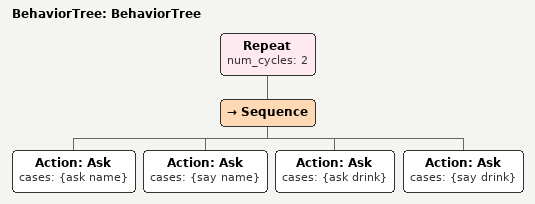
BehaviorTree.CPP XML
<?xml version="1.0"?>
<root main_tree_to_execute="BehaviorTree">
    <BehaviorTree ID="BehaviorTree">
        <Repeat num_cycles="2">
            <Sequence>
                <Action ID="Ask" cases="{ask name}"/>
                <Action ID="Ask" cases="{say name}"/>
                <Action ID="Ask" cases="{ask drink}"/>
                <Action ID="Ask" cases="{say drink}"/>
            </Sequence>
        </Repeat>
    </BehaviorTree>
</root>
